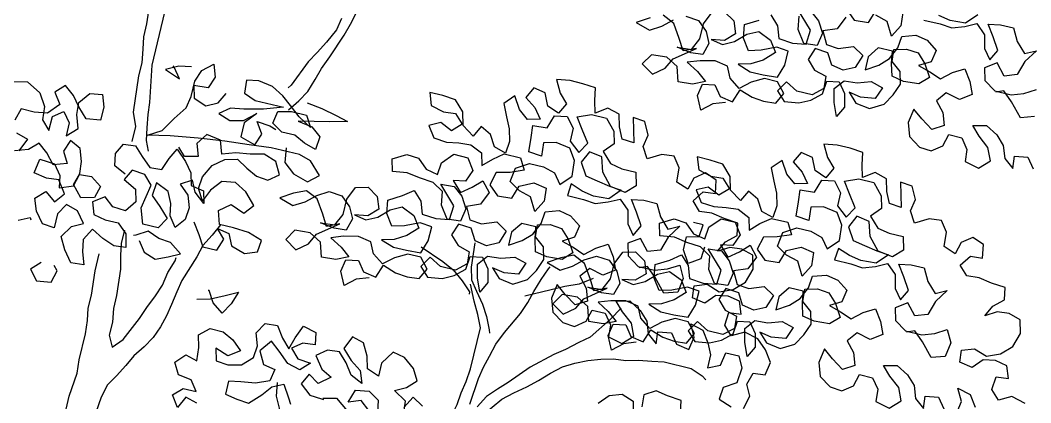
# Model space of a CAD drawing. Header units: inches. Extents: x 350994 to 353538, y 1581369 to 1583842.
# Drawn here: x 351707.667 to 351709.147, y 1583593.145 to 1583593.705 of the extents above; entities that cross this region are included whole.
import ezdxf

# ---------------------------------------------------------------- set-up
doc = ezdxf.new("R2010")
doc.units = ezdxf.units.IN
doc.header["$MEASUREMENT"] = 0
doc.linetypes.add('1', pattern=[0])
doc.layers.add('TREE', color=81, linetype='1')

# ---------------------------------------------------------------- blocks, each defined once
blk = doc.blocks.new('TREE_4')
at = {"color": 94}
for points in [[(468.1, 6454), (462.3, 6422.2), (444.9, 6384.6), (427.6, 6352.9), (410.2, 6324), (381.2, 6254.6), (375.4, 6245.9)], [(389.8, 6191), (410.1, 6219.9), (427.5, 6248.8), (439.1, 6283.5), (447.8, 6315.3), (462.3, 6349.9), (485.4, 6413.5), (494.1, 6445.3), (502.8, 6480)], [(1490.8, 6476.1), (1458.9, 6464.5), (1432.9, 6441.4), (1415.6, 6476.1), (1421.4, 6507.9), (1453.2, 6513.7), (1473.4, 6487.6), (1508.1, 6481.8), (1519.7, 6516.5), (1554.4, 6504.9), (1586.2, 6502), (1618, 6504.9), (1632.5, 6533.8), (1609.4, 6559.8), (1574.7, 6559.8), (1542.9, 6542.5), (1516.8, 6519.4), (1487.9, 6539.7), (1473.5, 6568.6), (1438.8, 6574.4), (1401.2, 6565.8), (1369.4, 6554.2), (1401.2, 6536.9), (1427.2, 6516.6), (1395.4, 6502.2), (1357.8, 6499.3), (1346.2, 6536.9), (1314.5, 6554.3), (1274, 6551.4), (1256.6, 6522.5), (1288.4, 6502.3), (1317.3, 6525.4), (1331.8, 6554.3), (1383.9, 6594.7), (1352.1, 6580.3), (1334.7, 6609.2), (1311.6, 6643.9), (1279.9, 6658.4)], [(1248, 6644), (1216.2, 6623.8), (1253.8, 6612.2), (1282.7, 6629.5), (1308.8, 6652.6)], [(1337.7, 6669.9), (1372.4, 6667), (1398.4, 6643.8), (1412.8, 6614.9), (1404.1, 6583.1), (1372.3, 6580.3), (1334.7, 6586.1), (1372.3, 6588.9), (1386.8, 6620.7), (1386.8, 6661.2), (1401.3, 6695.9)], [(1433.1, 6704.5), (1462, 6687.2), (1473.6, 6655.3), (1450.4, 6632.2), (1415.7, 6626.5), (1447.5, 6620.7), (1476.4, 6635.1), (1502.5, 6661.1), (1531.4, 6675.5), (1566.1, 6661), (1586.3, 6632.1), (1560.3, 6606.1), (1531.3, 6588.8), (1499.5, 6580.1), (1534.2, 6568.6), (1568.9, 6568.5), (1606.5, 6571.4), (1618.1, 6606.1), (1618.1, 6643.6), (1586.3, 6646.6), (1548.7, 6629.3), (1516.9, 6620.6), (1496.7, 6649.5), (1490.9, 6684.2), (1525.7, 6704.4)], [(1551.7, 6724.7), (1574.8, 6701.5), (1586.3, 6669.7), (1623.9, 6666.8), (1658.6, 6672.5), (1661.6, 6710.1), (1615.3, 6756.4)], [(1650, 6759.3), (1676, 6739), (1693.4, 6710.1), (1687.5, 6675.4), (1652.8, 6672.5), (1629.7, 6704.4), (1624, 6739.1)], [(1742.6, 6765), (1728.1, 6730.3), (1693.4, 6715.9), (1710.7, 6684), (1742.5, 6681.1), (1780.1, 6695.5), (1809, 6678.2), (1797.4, 6643.5), (1768.5, 6629.1), (1736.7, 6634.9), (1719.3, 6663.8), (1684.6, 6666.7), (1673.1, 6634.9), (1696.2, 6611.8), (1728, 6603.1), (1730.8, 6571.3), (1704.8, 6548.2), (1664.3, 6548.2), (1632.5, 6565.6), (1615.1, 6536.7), (1638.2, 6513.5), (1675.8, 6519.3), (1704.8, 6533.7), (1730.8, 6556.8), (1733.7, 6591.5), (1765.5, 6597.3), (1785.8, 6571.2), (1794.4, 6536.5), (1779.9, 6507.6), (1765.5, 6542.3), (1756.8, 6577), (1777.1, 6603), (1811.8, 6605.9), (1846.5, 6617.4), (1878.3, 6608.7), (1866.7, 6576.9), (1829.1, 6571.2), (1797.3, 6577), (1820.4, 6553.8), (1858, 6548), (1892.7, 6568.2), (1910.1, 6597.1), (1921.7, 6628.9), (1913.1, 6660.7), (1887.1, 6681), (1884.2, 6712.8), (1916, 6721.4), (1947.8, 6718.5), (1970.9, 6695.4), (1991.1, 6663.5), (1968, 6640.4), (1927.5, 6637.6), (1895.7, 6643.4), (1887, 6675.2), (1881.3, 6707), (1843.7, 6707), (1823.4, 6678.2), (1823.4, 6643.5), (1855.2, 6663.7), (1878.4, 6686.8), (1892.9, 6718.6), (1895.8, 6750.4), (1930.5, 6761.9), (1962.3, 6756.1), (1991.2, 6735.8), (1985.4, 6704), (1956.4, 6686.7), (1988.2, 6678), (2020, 6666.4), (2046.1, 6689.5), (2075, 6706.8), (2095.2, 6677.9), (2109.7, 6646.1), (2080.7, 6625.9), (2043.1, 6634.6), (2022.9, 6608.6), (2046, 6582.5), (2057.5, 6550.7), (2028.6, 6533.4), (1996.8, 6553.7), (1970.8, 6573.9), (1965, 6536.4), (1976.5, 6501.6), (2008.3, 6481.4), (2040.1, 6478.5), (2066.1, 6498.7), (2074.8, 6530.5), (2109.5, 6530.4), (2129.8, 6504.4), (2132.6, 6472.6), (2170.2, 6463.9), (2196.2, 6489.9), (2181.8, 6521.7), (2152.9, 6544.9), (2129.8, 6568), (2164.5, 6576.6), (2196.3, 6559.3), (2219.4, 6536.1), (2231, 6504.3), (2257, 6484), (2254.1, 6515.8), (2288.8, 6521.6), (2309, 6495.6)], [(1739.7, 6785.2), (1765.7, 6762.1), (1803.3, 6764.9), (1814.9, 6799.6)], [(1884.3, 6811.1), (1887.1, 6776.4), (1869.8, 6744.6), (1849.6, 6779.3), (1817.8, 6788)], [(2075.1, 6851.4), (2049.1, 6822.5), (2008.6, 6819.7), (1976.8, 6825.5)], [(1942.1, 6805.3), (1985.5, 6805.2), (2017.3, 6802.3), (2049.1, 6813.8), (2078, 6828.3), (2104, 6805.1), (2112.7, 6770.4), (2132.9, 6744.4), (2147.4, 6773.3), (2127.1, 6805.1), (2106.9, 6834), (2138.7, 6839.8), (2173.4, 6839.7), (2190.8, 6807.9), (2216.8, 6781.9), (2245.7, 6796.3), (2222.5, 6761.6), (2210.9, 6724.1), (2179.1, 6712.5), (2153.1, 6741.5), (2124.2, 6721.2), (2132.8, 6689.4), (2164.6, 6669.2), (2208, 6669.1), (2239.8, 6680.7), (2268.7, 6698)], [(2280.2, 6628.6), (2245.5, 6617.1), (2213.7, 6651.8), (2187.7, 6674.9), (2167.5, 6666.3)], [(13.8, 6015), (13.8, 6055.4), (-0.6, 6090.1), (-9.2, 6185.6), (-9.2, 6220.3), (-14.9, 6255), (-20.7, 6286.8), (-20.6, 6321.5), (-23.5, 6356.2), (-23.5, 6390.9), (-26.3, 6425.6), (-26, 6714.7), (-31.8, 6749.4), (-40.4, 6781.2), (-43.3, 6813), (-49.1, 6844.8), (-60.6, 6876.6), (-63.5, 6891.1)], [(-14.3, 6893.9), (-14.3, 6859.2), (-5.7, 6824.5), (2.9, 6792.7), (8.7, 6758), (11.5, 6717.5), (17.3, 6653.9), (17.2, 6578.8), (8.4, 6483.4), (8.4, 6440), (11.3, 6399.5), (17, 6361.9), (16.9, 6220.2), (34.1, 6124.8), (37, 6093), (42.7, 6058.3), (48.5, 6026.5), (60, 6000.5)], [(696, 5814.8), (664.1, 5803.3), (638.1, 5780.2), (620.8, 5814.9), (626.6, 5846.7), (658.4, 5852.5), (678.6, 5826.4), (713.3, 5820.6), (724.9, 5855.3), (759.6, 5843.7), (791.4, 5840.8), (823.2, 5843.6), (837.7, 5872.5), (814.6, 5898.6), (779.9, 5898.6), (748.1, 5881.3), (722, 5858.2), (693.1, 5878.4), (678.7, 5907.4), (644, 5913.2), (606.4, 5904.5), (574.6, 5893), (606.4, 5875.6), (632.4, 5855.4), (600.6, 5840.9), (563, 5838.1), (551.4, 5875.7), (519.7, 5893.1), (479.2, 5890.2), (461.8, 5861.3), (493.6, 5841), (522.5, 5864.1), (537, 5893), (589.1, 5933.5), (557.3, 5919), (539.9, 5948), (516.8, 5982.7), (485.1, 5997.2), (453.2, 5982.7), (421.4, 5962.5), (459, 5950.9), (487.9, 5968.3), (514, 5991.4), (542.9, 6008.7), (577.6, 6005.8), (603.6, 5982.6), (618, 5953.7), (609.3, 5921.9), (577.5, 5919), (539.9, 5924.8), (577.5, 5927.7), (592, 5959.5), (592, 6000), (606.5, 6034.7), (638.3, 6043.3), (667.2, 6025.9), (678.8, 5994.1), (655.6, 5971), (620.9, 5965.2), (652.7, 5959.4), (681.6, 5973.9), (707.7, 5999.9), (736.6, 6014.3), (771.3, 5999.8), (791.5, 5970.9), (765.5, 5944.9), (736.5, 5927.6), (704.7, 5918.9), (739.4, 5907.3), (774.1, 5907.3), (811.7, 5910.1), (823.3, 5944.8), (823.3, 5982.4), (791.5, 5985.3), (753.9, 5968), (722.1, 5959.4), (701.9, 5988.3), (696.1, 6023), (730.9, 6043.2), (756.9, 6063.4), (780, 6040.3), (791.5, 6008.5), (829.1, 6005.5), (863.8, 6011.3), (866.8, 6048.9), (820.5, 6095.2), (855.2, 6098), (881.2, 6077.8), (898.6, 6048.8), (892.7, 6014.2), (858, 6011.3), (834.9, 6043.1), (829.2, 6077.8), (800.3, 6095.2), (762.7, 6098.1), (728, 6103.9), (690.4, 6098.2), (681.8, 6130), (716.5, 6150.2), (748.3, 6147.3), (774.3, 6124.1), (806.1, 6118.3), (809, 6150.1), (835.1, 6179), (872.7, 6179), (892.9, 6150), (881.3, 6118.2), (849.5, 6112.5), (875.5, 6086.4), (901.5, 6106.7), (924.7, 6129.8), (947.8, 6103.7), (933.3, 6069), (898.6, 6054.6), (915.9, 6022.8), (947.7, 6019.9), (985.3, 6034.3), (1014.2, 6016.9), (1002.6, 5982.2), (973.7, 5967.8), (941.9, 5973.6), (924.5, 6002.6), (889.8, 6005.5), (878.3, 5973.7), (901.4, 5950.5), (933.2, 5941.8), (936, 5910), (910, 5886.9), (869.5, 5887), (837.7, 5904.3), (820.3, 5875.4), (843.4, 5852.3), (881, 5858), (910, 5872.5), (936, 5895.6), (938.9, 5930.3), (970.7, 5936), (991, 5910), (999.6, 5875.3), (985.1, 5846.4), (970.7, 5881.1), (962, 5915.8), (982.3, 5941.8), (1017, 5944.6), (1051.7, 5956.2), (1083.5, 5947.5), (1071.9, 5915.7), (1034.3, 5909.9), (1002.5, 5915.7), (1025.6, 5892.6), (1063.2, 5886.8), (1097.9, 5907), (1115.3, 5935.9), (1126.9, 5967.7), (1118.3, 5999.5), (1092.3, 6019.8), (1089.4, 6051.6), (1121.2, 6060.2), (1153, 6057.3), (1176.1, 6034.1), (1196.3, 6002.3), (1173.2, 5979.2), (1132.7, 5976.3), (1100.9, 5982.2), (1092.2, 6014), (1086.5, 6045.8), (1048.9, 6045.8), (1028.6, 6016.9), (1028.6, 5982.2), (1060.4, 6002.4), (1083.6, 6025.5), (1098.1, 6057.3), (1101, 6089.1), (1135.7, 6100.7), (1167.5, 6094.9), (1196.4, 6074.6), (1190.6, 6042.8), (1161.6, 6025.5), (1193.4, 6016.8), (1225.2, 6005.2), (1251.3, 6028.3), (1280.2, 6045.6), (1300.4, 6016.7), (1314.9, 5984.9), (1285.9, 5964.6), (1248.3, 5973.3), (1228.1, 5947.3), (1251.2, 5921.3), (1262.7, 5889.5), (1233.8, 5872.2), (1202, 5892.4), (1176, 5912.7), (1170.2, 5875.1), (1181.7, 5840.4), (1213.5, 5820.1), (1245.3, 5817.2), (1271.3, 5837.4), (1280, 5869.2), (1314.7, 5869.2), (1335, 5843.2), (1337.8, 5811.4), (1375.4, 5802.6), (1401.4, 5828.6), (1387, 5860.5), (1358.1, 5883.6), (1335, 5906.8), (1369.7, 5915.4), (1401.5, 5898), (1424.6, 5874.9), (1436.2, 5843.1), (1462.2, 5822.8), (1459.3, 5854.6), (1494, 5860.4), (1514.2, 5834.3), (1548.9, 5828.5), (1554.7, 5863.2), (1537.4, 5895), (1572.1, 5886.3), (1592.3, 5857.4), (1606.7, 5828.5), (1606.7, 5793.8), (1638.5, 5808.2), (1644.3, 5842.9), (1679, 5842.8), (1693.5, 5813.9), (1690.5, 5773.4), (1658.7, 5753.2), (1655.8, 5721.4), (1690.5, 5709.8)], [(1722.3, 5712.7), (1731, 5747.4), (1716.6, 5776.3), (1725.3, 5808.1), (1757.1, 5811), (1762.9, 5845.7), (1742.7, 5874.6), (1716.7, 5897.7), (1679.1, 5906.5), (1647.3, 5889.1), (1624.2, 5912.3), (1627.1, 5947), (1658.9, 5949.8), (1647.3, 5981.7), (1615.5, 5987.5), (1583.7, 5981.7), (1560.6, 5955.7), (1525.9, 5961.5), (1523, 5993.3), (1554.8, 6004.9), (1589.5, 5993.3), (1624.2, 6007.7), (1650.3, 6033.7), (1661.9, 6071.3), (1653.2, 6106), (1621.4, 6114.7), (1589.6, 6111.8), (1560.7, 6094.5), (1575.2, 6123.4), (1601.2, 6146.5), (1595.5, 6178.3), (1557.9, 6181.2), (1523.2, 6187.1), (1491.4, 6184.2), (1468.3, 6207.3), (1488.6, 6236.2), (1520.4, 6239.1), (1514.6, 6273.8), (1482.8, 6285.4), (1456.8, 6265.2), (1448.1, 6233.4), (1416.3, 6245), (1413.4, 6282.6), (1393.2, 6308.6), (1361.4, 6305.7), (1326.7, 6285.5), (1309.4, 6314.5), (1315.2, 6346.3), (1297.9, 6378.1), (1266.1, 6381), (1283.4, 6317.4), (1251.5, 6320.3), (1237.1, 6349.2), (1228.5, 6381), (1196.7, 6389.7), (1167.7, 6369.5), (1159.1, 6401.3), (1153.3, 6433.2), (1118.7, 6436.1), (1084, 6436.1), (1049.3, 6430.4), (1066.6, 6398.5), (1089.7, 6375.4), (1075.2, 6346.5), (1043.4, 6358.1), (1029, 6389.9), (997.2, 6395.7), (982.7, 6366.8), (1011.6, 6346.5), (1031.8, 6320.5), (1000, 6311.9), (974, 6332.1), (953.8, 6363.9), (930.6, 6337.9), (945.1, 6306.1), (959.5, 6277.2), (968.1, 6245.4), (965.2, 6213.6), (933.4, 6222.3), (916.1, 6251.2), (887.2, 6265.7), (872.7, 6236.8), (840.9, 6257.1), (832.3, 6291.8), (806.3, 6317.8), (771.6, 6320.7), (736.9, 6320.8), (748.4, 6289), (783.1, 6280.3), (814.9, 6283.1), (838, 6260), (814.9, 6236.9), (783.1, 6251.3), (754.2, 6236.9), (774.4, 6208), (809.1, 6205.1), (840.9, 6210.8), (872.7, 6213.7), (904.5, 6199.2), (913.1, 6167.4), (936.3, 6190.5), (962.3, 6210.7), (1005.7, 6210.7), (1023, 6181.7), (988.3, 6167.3), (953.6, 6158.7), (944.9, 6124), (970.9, 6100.8), (1008.5, 6103.7), (1020.1, 6138.4), (1054.8, 6155.7), (1089.5, 6149.9), (1092.3, 6115.2), (1075, 6083.4), (1054.8, 6118.1), (1023, 6126.8), (994.1, 6144.2), (999.9, 6181.7), (1031.7, 6202), (1069.3, 6201.9), (1101.1, 6193.2), (1121.3, 6167.2), (1147.3, 6196.1), (1144.5, 6236.6), (1124.3, 6265.5), (1086.7, 6271.3), (1054.9, 6262.7), (1057.7, 6228), (1023.1, 6230.9), (1020.2, 6268.5), (1017.3, 6300.3), (1054.9, 6303.1), (1066.5, 6337.8), (1098.3, 6343.6), (1121.4, 6317.5), (1121.4, 6282.8), (1150.3, 6259.7), (1167.7, 6288.6), (1144.6, 6320.4), (1124.4, 6349.3), (1159.1, 6363.8), (1199.5, 6363.7), (1225.5, 6334.8), (1234.2, 6303), (1211, 6277), (1237, 6250.9), (1268.8, 6245.1), (1306.4, 6245.1), (1315.1, 6210.4), (1291.9, 6187.3), (1251.4, 6193.1), (1222.5, 6224.9), (1211, 6262.5), (1176.3, 6268.3), (1161.8, 6236.5), (1182.1, 6204.7), (1213.9, 6198.9), (1248.5, 6193.1), (1280.3, 6190.2), (1254.3, 6161.3), (1213.8, 6158.4), (1182, 6164.2), (1150.2, 6175.8), (1147.3, 6144), (1190.7, 6144), (1222.5, 6141.1), (1254.3, 6152.6), (1283.2, 6167), (1309.2, 6143.9), (1317.9, 6109.2), (1338.1, 6083.1), (1352.6, 6112), (1332.3, 6143.9), (1312.1, 6172.8), (1343.9, 6178.5), (1378.6, 6178.5), (1396, 6146.7), (1422, 6120.6), (1450.9, 6135.1), (1427.7, 6100.4), (1416.1, 6062.8), (1384.3, 6051.3), (1358.3, 6080.2), (1329.4, 6060), (1338, 6028.2), (1369.8, 6007.9), (1413.2, 6007.9), (1445, 6019.4), (1473.9, 6036.7), (1491.2, 6004.9), (1485.4, 5967.3), (1450.7, 5955.8), (1418.9, 5990.5), (1392.9, 6013.7), (1372.7, 6005)], [(1411.3, 5814.8), (1379.5, 5803.3), (1353.4, 5780.2), (1336.1, 5814.9), (1341.9, 5846.7), (1373.7, 5852.5), (1393.9, 5826.4), (1428.6, 5820.6), (1440.2, 5855.3), (1474.9, 5843.7), (1506.7, 5840.8), (1538.5, 5843.6), (1553, 5872.5), (1529.9, 5898.6), (1495.2, 5898.6), (1463.4, 5881.3), (1437.3, 5858.2), (1408.4, 5878.4), (1394, 5907.4), (1359.3, 5913.2), (1321.7, 5904.5), (1289.9, 5893), (1321.7, 5875.6), (1347.7, 5855.4), (1315.9, 5840.9), (1278.3, 5838.1), (1266.8, 5875.7), (1235, 5893.1), (1194.5, 5890.2), (1177.1, 5861.3), (1208.9, 5841), (1237.8, 5864.1), (1252.3, 5893), (1304.4, 5933.5), (1272.6, 5919), (1255.3, 5948), (1232.2, 5982.7), (1200.4, 5997.2), (1168.6, 5982.7), (1136.7, 5962.5), (1174.3, 5950.9), (1203.2, 5968.3), (1229.3, 5991.4), (1258.2, 6008.7), (1292.9, 6005.8), (1318.9, 5982.6), (1333.3, 5953.7), (1324.6, 5921.9), (1292.8, 5919), (1255.2, 5924.8), (1292.8, 5927.7), (1307.3, 5959.5), (1307.4, 6000), (1321.8, 6034.7), (1353.7, 6043.3), (1382.6, 6025.9), (1394.1, 5994.1), (1370.9, 5971), (1336.2, 5965.2), (1368, 5959.4), (1397, 5973.9), (1423, 5999.9), (1451.9, 6014.3), (1486.6, 5999.8), (1506.8, 5970.9), (1480.8, 5944.9), (1451.9, 5927.6), (1420, 5918.9), (1454.7, 5907.3), (1489.4, 5907.3), (1527, 5910.1), (1538.6, 5944.8), (1538.6, 5982.4), (1506.8, 5985.3), (1469.2, 5968), (1437.4, 5959.4), (1417.2, 5988.3), (1411.5, 6023), (1446.2, 6043.2), (1472.2, 6063.4), (1495.3, 6040.3), (1506.9, 6008.5), (1544.5, 6005.5), (1579.2, 6011.3), (1582.1, 6048.9), (1535.9, 6095.2), (1570.6, 6098), (1596.6, 6077.8), (1613.9, 6048.8), (1608.1, 6014.2), (1573.4, 6011.3), (1550.3, 6043.1), (1544.5, 6077.8), (1515.6, 6095.2), (1478, 6098.1), (1443.3, 6103.9), (1405.8, 6098.2), (1397.1, 6130), (1431.8, 6150.2), (1463.6, 6147.3), (1489.6, 6124.1), (1521.4, 6118.3), (1524.3, 6150.1), (1550.4, 6179), (1588, 6179), (1608.2, 6150), (1596.6, 6118.2), (1564.8, 6112.5), (1590.8, 6086.4), (1616.8, 6106.7), (1640, 6129.8), (1663.1, 6103.7), (1648.6, 6069), (1613.9, 6054.6), (1631.2, 6022.8), (1663, 6019.9), (1700.6, 6034.3), (1729.5, 6016.9), (1717.9, 5982.2), (1689, 5967.8), (1657.2, 5973.6), (1639.9, 6002.6), (1605.2, 6005.5), (1593.6, 5973.7), (1616.7, 5950.5), (1648.5, 5941.8), (1651.3, 5910), (1625.3, 5886.9), (1584.8, 5887), (1553, 5904.3), (1535.7, 5875.4), (1558.8, 5852.3), (1596.4, 5858), (1625.3, 5872.5), (1651.3, 5895.6), (1654.3, 5930.3), (1686.1, 5936), (1706.3, 5910), (1714.9, 5875.3), (1700.4, 5846.4), (1686, 5881.1), (1677.4, 5915.8), (1697.6, 5941.8), (1732.3, 5944.6), (1767, 5956.2), (1798.8, 5947.5), (1787.2, 5915.7), (1749.6, 5909.9), (1717.8, 5915.7), (1741, 5892.6), (1778.5, 5886.8), (1813.3, 5907), (1830.6, 5935.9), (1842.2, 5967.7), (1833.6, 5999.5), (1807.6, 6019.8), (1804.7, 6051.6), (1836.5, 6060.2), (1868.3, 6057.3), (1891.4, 6034.1), (1911.6, 6002.3), (1888.5, 5979.2), (1848, 5976.3), (1816.2, 5982.2), (1807.6, 6014), (1801.8, 6045.8), (1764.2, 6045.8), (1744, 6016.9), (1743.9, 5982.2), (1775.8, 6002.4), (1798.9, 6025.5), (1813.4, 6057.3), (1816.3, 6089.1), (1851, 6100.7), (1882.8, 6094.9), (1911.7, 6074.6), (1905.9, 6042.8), (1877, 6025.5), (1908.8, 6016.8), (1940.6, 6005.2), (1966.6, 6028.3), (1995.5, 6045.6), (2015.7, 6016.7), (2030.2, 5984.9), (2001.2, 5964.6), (1963.7, 5973.3), (1943.4, 5947.3), (1966.5, 5921.3), (1978, 5889.5), (1949.1, 5872.2), (1917.3, 5892.4), (1891.3, 5912.7), (1885.5, 5875.1), (1897, 5840.4), (1928.8, 5820.1), (1960.6, 5817.2), (1986.7, 5837.4), (1995.4, 5869.2), (2030.1, 5869.2), (2050.3, 5843.2), (2053.1, 5811.4), (2090.7, 5802.6), (2116.8, 5828.6), (2102.3, 5860.5), (2073.4, 5883.6), (2050.3, 5906.8), (2085, 5915.4), (2116.8, 5898), (2139.9, 5874.9), (2151.5, 5843.1), (2177.5, 5822.8), (2174.6, 5854.6), (2209.3, 5860.4), (2229.5, 5834.3)], [(2264.2, 5828.5), (2270, 5863.2), (2252.7, 5895), (2287.4, 5886.3), (2307.6, 5857.4)], [(2432, 5897.7), (2394.4, 5906.5), (2362.6, 5889.1), (2339.5, 5912.3), (2342.4, 5947), (2374.2, 5949.8), (2362.7, 5981.7), (2330.9, 5987.5), (2299.1, 5981.7), (2275.9, 5955.7), (2241.2, 5961.5), (2238.4, 5993.3), (2270.2, 6004.9), (2304.9, 5993.3), (2339.6, 6007.7), (2365.6, 6033.7), (2377.2, 6071.3), (2368.6, 6106), (2336.8, 6114.7), (2305, 6111.8), (2276, 6094.5), (2290.5, 6123.4), (2316.6, 6146.5), (2310.8, 6178.3), (2273.2, 6181.2), (2238.5, 6187.1), (2206.7, 6184.2), (2183.6, 6207.3), (2203.9, 6236.2), (2235.7, 6239.1), (2229.9, 6273.8), (2198.1, 6285.4), (2172.1, 6265.2), (2163.4, 6233.4), (2131.6, 6245), (2128.7, 6282.6), (2108.5, 6308.6), (2076.7, 6305.7), (2042, 6285.5), (2024.7, 6314.5), (2030.5, 6346.3), (2013.2, 6378.1), (1981.4, 6381), (1998.7, 6317.4), (1966.9, 6320.3), (1952.4, 6349.2), (1943.8, 6381), (1912, 6389.7), (1883.1, 6369.5), (1874.4, 6401.3), (1868.7, 6433.2), (1834, 6436.1), (1799.3, 6436.1), (1764.6, 6430.4), (1781.9, 6398.5), (1805, 6375.4), (1790.5, 6346.5), (1758.7, 6358.1), (1744.3, 6389.9), (1712.5, 6395.7), (1698, 6366.8), (1726.9, 6346.5), (1747.1, 6320.5), (1715.3, 6311.9), (1689.3, 6332.1), (1669.1, 6363.9), (1646, 6337.9), (1660.4, 6306.1), (1674.8, 6277.2), (1683.5, 6245.4), (1680.5, 6213.6), (1648.7, 6222.3), (1631.4, 6251.2), (1602.5, 6265.7), (1588, 6236.8), (1556.2, 6257.1), (1547.6, 6291.8), (1521.6, 6317.8), (1486.9, 6320.7), (1452.2, 6320.8), (1463.8, 6289), (1498.4, 6280.3), (1530.2, 6283.1), (1553.4, 6260), (1530.2, 6236.9), (1498.4, 6251.3), (1469.5, 6236.9), (1489.7, 6208), (1524.4, 6205.1), (1556.2, 6210.8), (1588, 6213.7), (1619.8, 6199.2), (1628.4, 6167.4), (1651.6, 6190.5), (1677.6, 6210.7), (1721, 6210.7), (1738.3, 6181.7), (1703.6, 6167.3), (1668.9, 6158.7), (1660.2, 6124), (1686.2, 6100.8), (1723.8, 6103.7), (1735.4, 6138.4), (1770.1, 6155.7), (1804.8, 6149.9), (1807.7, 6115.2), (1790.3, 6083.4), (1770.1, 6118.1), (1738.3, 6126.8), (1709.4, 6144.2), (1715.2, 6181.7), (1747, 6202), (1784.6, 6201.9), (1816.4, 6193.2), (1836.6, 6167.2), (1862.7, 6196.1), (1859.8, 6236.6), (1839.6, 6265.5), (1802, 6271.3), (1770.2, 6262.7), (1773.1, 6228), (1738.4, 6230.9), (1735.5, 6268.5), (1732.7, 6300.3), (1770.2, 6303.1), (1781.8, 6337.8), (1813.7, 6343.6), (1836.8, 6317.5), (1836.7, 6282.8), (1865.6, 6259.7), (1883, 6288.6), (1859.9, 6320.4), (1839.7, 6349.3), (1874.4, 6363.8), (1914.9, 6363.7), (1940.9, 6334.8), (1949.5, 6303), (1926.4, 6277), (1952.3, 6250.9), (1984.1, 6245.1), (2021.7, 6245.1), (2030.4, 6210.4), (2007.2, 6187.3), (1966.8, 6193.1), (1937.9, 6224.9), (1926.3, 6262.5), (1891.6, 6268.3), (1877.2, 6236.5), (1897.4, 6204.7), (1929.2, 6198.9), (1963.9, 6193.1), (1995.7, 6190.2), (1969.6, 6161.3), (1929.1, 6158.4), (1897.3, 6164.2), (1865.5, 6175.8), (1862.6, 6144), (1906, 6144), (1937.8, 6141.1), (1969.6, 6152.6), (1998.5, 6167), (2024.5, 6143.9), (2033.2, 6109.2), (2053.4, 6083.1), (2067.9, 6112), (2047.7, 6143.9), (2027.5, 6172.8), (2059.3, 6178.5), (2094, 6178.5), (2111.3, 6146.7), (2137.3, 6120.6), (2166.2, 6135.1), (2143, 6100.4), (2131.4, 6062.8), (2099.6, 6051.3), (2073.6, 6080.2), (2044.7, 6060), (2053.3, 6028.2), (2085.1, 6007.9), (2128.5, 6007.9), (2160.3, 6019.4), (2189.2, 6036.7), (2206.6, 6004.9), (2200.7, 5967.3), (2166, 5955.8), (2134.3, 5990.5), (2108.3, 6013.7), (2088, 6005)], [(444.7, 6084), (369.5, 6084), (311.7, 6078.3), (248, 6072.6), (178.6, 6064), (106.3, 6052.5), (48.5, 6040.9), (83.2, 6061.2), (106.4, 6098.7), (129.6, 6133.4), (135.4, 6165.2), (135.4, 6205.7), (147, 6237.5), (173, 6260.6), (184.6, 6228.8), (173, 6197), (135.4, 6194.1), (144, 6162.3), (178.7, 6150.7), (207.6, 6165.1), (222.1, 6194)], [(118.1, 6240.4), (86.3, 6234.6), (54.5, 6217.3), (94.9, 6202.8), (74.7, 6228.9), (71.8, 6231.8)], [(433.2, 6219.9), (473.7, 6214), (514.2, 6205.3), (546, 6196.6), (499.7, 6185.1), (462.1, 6176.5), (421.6, 6167.8), (459.2, 6162), (485.2, 6141.7), (482.3, 6107), (450.5, 6115.8), (421.6, 6130.2), (386.9, 6130.3), (358, 6147.6), (363.8, 6179.4), (398.5, 6188.1), (439, 6188), (456.3, 6159.1), (421.6, 6179.4), (392.7, 6202.5), (366.7, 6222.8), (334.9, 6240.2), (297.4, 6246), (265.5, 6240.2), (268.4, 6205.5), (300.2, 6194), (375.4, 6193.9), (326.2, 6176.6), (277, 6165.1), (242.3, 6159.3), (216.3, 6139.1), (248.1, 6127.5), (282.8, 6136.1), (311.7, 6162.1), (285.7, 6130.4), (285.6, 6092.8), (326.1, 6081.2), (337.7, 6113), (317.5, 6141.9), (352.2, 6139), (369.5, 6133.2)], [(1526, 6097.4), (1523.1, 6065.6), (1494.2, 6045.4), (1474, 6077.2), (1474, 6111.9), (1505.8, 6120.6), (1508.7, 6152.4), (1482.7, 6152.4)], [(16.6, 5928.2), (-15.2, 5942.7), (-20.9, 5974.5), (-6.5, 6003.4), (25.3, 6006.3), (48.5, 5983.1), (74.5, 5960), (106.3, 5962.8), (117.9, 5994.6), (132.3, 6023.5), (161.2, 5997.5), (181.4, 5971.4), (190.1, 5939.6), (224.8, 5933.8), (233.4, 5902), (204.5, 5925.2), (190.1, 5954.1), (161.2, 5936.8), (187.2, 5913.6), (198.7, 5881.8), (195.8, 5850), (175.5, 5824), (155.3, 5850), (149.6, 5881.8), (135.1, 5910.8), (100.4, 5925.2), (97.5, 5890.6), (123.5, 5867.4), (149.5, 5841.4), (132.2, 5812.5), (91.7, 5812.5), (77.3, 5853), (88.9, 5916.6), (65.8, 5939.7), (31.1, 5942.7), (16.6, 5913.8), (51.3, 5896.4), (59.9, 5864.6), (39.6, 5835.7), (5, 5838.6), (-21, 5858.9), (-50, 5838.6), (-38.4, 5806.8), (-6.6, 5801), (28.1, 5801), (54.1, 5777.8), (62.7, 5743.1), (30.9, 5740.3), (-0.9, 5751.9), (-32.7, 5769.2), (-50.1, 5737.4), (-44.3, 5705.6), (-32.8, 5673.8), (-67.5, 5671), (-90.6, 5699.9), (-107.9, 5731.7), (-87.6, 5763.5), (-58.7, 5777.9), (-81.8, 5806.9), (-113.6, 5815.6), (-131, 5786.7), (-131, 5749.1), (-162.8, 5752), (-185.9, 5780.9), (-197.5, 5812.8), (-174.3, 5835.9), (-145.4, 5815.6), (-125.1, 5841.6), (-148.3, 5873.4), (-180.1, 5870.6), (-214.7, 5876.4), (-208.9, 5914), (-168.5, 5911), (-148.2, 5885), (-142.5, 5853.2), (-107.8, 5867.6), (-99.1, 5899.4), (-67.3, 5902.3), (-38.4, 5882), (-47.1, 5850.2), (-81.8, 5841.6), (-107.8, 5870.5), (-99.1, 5902.3), (-101.9, 5934.1), (-113.5, 5965.9), (-142.4, 5980.4), (-154, 5948.6), (-136.6, 5919.7), (-171.3, 5908.1), (-194.5, 5934.2), (-220.5, 5954.5), (-243.6, 5931.3), (-278.3, 5919.8)], [(-327.3, 6093.3), (-286.8, 6102), (-249.3, 6081.7), (-229, 6049.9), (-226.2, 6015.2), (-203.1, 5992), (-203, 6029.6), (-177, 6049.8), (-156.8, 6023.8), (-156.8, 5989.1), (-130.8, 6015.1), (-142.3, 6049.8), (-145.2, 6081.6), (-122, 6110.5), (-90.2, 6116.2), (-78.7, 6084.4), (-78.7, 6049.7), (-116.3, 6044), (-142.3, 6070), (-162.5, 6096.1), (-188.5, 6116.3), (-211.7, 6093.2), (-191.4, 6064.3), (-217.5, 6035.4), (-252.2, 6029.7), (-286.9, 6029.7), (-295.6, 5997.9)], [(-284.1, 5966.1), (-252.3, 5957.4), (-266.7, 5922.7)], [(-226.4, 5746.3), (-197.5, 5760.7), (-194.6, 5754.9)], [(218.9, 5850), (239.1, 5821), (256.5, 5792.1), (294, 5792.1), (305.6, 5823.9), (282.5, 5847), (314.3, 5841.2), (328.8, 5812.3), (366.3, 5800.7), (398.1, 5812.2), (401.1, 5844), (363.5, 5855.6), (323, 5858.5), (285.4, 5858.6), (273.9, 5893.3), (302.8, 5916.4), (340.4, 5901.9), (360.7, 5927.9), (331.8, 5956.8), (300, 5974.2), (265.3, 5968.5), (242.1, 5939.6), (227.7, 5907.8), (210.3, 5936.7), (213.2, 5968.5), (230.6, 6003.2), (259.6, 6026.3), (291.4, 6034.9), (320.3, 6017.6), (349.2, 6003.1), (381, 6000.2), (407, 6020.4), (389.7, 6052.2), (355, 6063.8), (320.3, 6055.2), (282.7, 6049.4), (248, 6037.9), (236.5, 6072.6), (198.9, 6078.4), (178.6, 6049.5), (190.2, 6017.7), (155.5, 6009), (135.2, 6029.3)], [(407.1, 6092.7), (412.8, 6055.1), (441.7, 6031.9), (482.2, 6020.3), (508.2, 6043.4), (476.5, 6075.2), (444.7, 6084)], [(941.9, 5967.8), (947.6, 5904.2), (956.2, 5872.4), (976.4, 5846.4), (999.5, 5817.4), (1016.9, 5788.5), (1031.3, 5756.7), (1034.2, 5748)], [(1352.4, 5892.3), (1332.1, 5857.6), (1291.6, 5799.8), (1265.5, 5779.6), (1236.6, 5753.6), (1210.5, 5733.4), (1158.4, 5687.2), (1112.1, 5635.2), (1089, 5612.1), (1065.8, 5586.1), (1048.5, 5554.3)], [(1028.2, 5557.2), (1034.1, 5626.6), (1039.9, 5658.4), (1048.6, 5690.2), (1057.3, 5724.9), (1071.8, 5759.6), (1100.7, 5817.4), (1112.3, 5849.1), (1121, 5880.9), (1132.6, 5915.6), (1144.2, 5947.4), (1147.1, 5953.2)], [(1262.8, 5950.2), (1230.9, 5927.1), (1196.2, 5912.7), (1164.4, 5895.4), (1100.8, 5863.6)], [(808.8, 5924.6), (872.4, 5901.4), (904.2, 5886.9), (933.1, 5863.8), (959.1, 5840.6), (959.1, 5834.8)], [(288.3, 5858.6), (273.8, 5826.8), (256.5, 5795), (247.8, 5763.2), (224.6, 5693.8), (218.8, 5662), (212.9, 5627.3), (207.1, 5595.5), (198.4, 5563.7), (186.8, 5532), (169.5, 5503.1), (149.2, 5474.2), (134.7, 5445.3), (117.3, 5413.5), (100, 5384.6), (91.2, 5349.9), (85.4, 5286.3)], [(987.7, 5511), (996.4, 5548.6), (999.3, 5580.4), (1005.1, 5612.2), (1008.1, 5646.9), (1008.2, 5756.7), (993.7, 5788.5), (976.4, 5820.4), (956.2, 5860.9)], [(48.3, 5786.5), (48.2, 5751.8), (54, 5720), (62.6, 5685.3), (68.4, 5615.9), (68.3, 5581.2), (74.1, 5546.5), (74, 5511.8), (88.5, 5482.9), (111.6, 5508.9), (140.6, 5572.5), (152.2, 5604.3), (166.7, 5638.9), (178.3, 5670.7), (184.1, 5705.4), (195.7, 5740.1), (195.7, 5748.8)], [(91.6, 5769.1), (111.8, 5743.1), (143.6, 5731.5), (175.5, 5745.9), (204.4, 5760.3), (172.6, 5783.5), (140.8, 5786.4), (109, 5798), (80.1, 5780.7), (74.3, 5777.8)], [(1019.5, 5470.5), (1039.7, 5502.3), (1062.9, 5531.1), (1086.1, 5562.9), (1106.3, 5588.9), (1132.4, 5612), (1161.3, 5635.1), (1187.3, 5658.3), (1213.4, 5684.2), (1239.4, 5707.4), (1268.4, 5724.7), (1300.2, 5739.1), (1332, 5750.6), (1363.8, 5759.3), (1395.6, 5762.1), (1427.4, 5770.8), (1462.1, 5776.5), (1493.9, 5782.3), (1566.2, 5782.2), (1598, 5770.6), (1609.6, 5762)], [(10.2, 5297.9), (10.3, 5332.6), (16.1, 5396.2), (13.3, 5430.9), (13.3, 5500.3), (10.5, 5535), (4.7, 5566.8), (4.7, 5601.5), (-1, 5665.1), (-0.9, 5711.4)], [(273.7, 5656.2), (308.4, 5664.8), (343.1, 5682.2), (374.9, 5699.5), (363.3, 5664.8), (345.9, 5635.9), (317.1, 5656.2), (299.7, 5685.1), (296.8, 5685.1)], [(1352.1, 5637.9), (1375.3, 5663.9), (1407.1, 5675.4), (1438.9, 5663.8), (1447.5, 5629.1)], [(1566.1, 5663.7), (1560.3, 5695.5), (1522.8, 5698.4), (1491, 5704.2), (1462, 5686.9), (1464.9, 5655.1)], [(-142.7, 5653.7), (-165.8, 5630.6), (-142.7, 5604.5), (-105.1, 5610.3), (-96.4, 5642.1), (-108, 5653.7)], [(337, 5393), (305.3, 5401.7), (290.8, 5369.9), (270.6, 5398.9), (293.7, 5422), (328.4, 5422), (308.2, 5448), (273.5, 5453.8), (256.2, 5482.7), (279.3, 5508.7), (311.1, 5500), (308.3, 5534.7), (299.6, 5566.5), (325.7, 5589.6), (360.4, 5589.6), (389.3, 5575.1), (415.3, 5552), (386.3, 5531.8), (351.6, 5543.4), (360.3, 5511.6), (392.1, 5508.6), (426.8, 5517.3), (452.8, 5543.3), (455.8, 5575.1), (444.2, 5606.9), (461.6, 5635.8), (493.4, 5638.6), (513.6, 5609.7), (536.7, 5586.6), (545.4, 5618.4), (559.9, 5653), (594.6, 5644.3), (600.4, 5612.5), (568.6, 5609.7), (542.5, 5589.5), (565.6, 5566.3), (600.3, 5563.4), (577.2, 5540.3), (542.5, 5549), (513.6, 5575), (487.6, 5595.3), (464.4, 5563.5), (481.7, 5531.7), (513.5, 5525.9), (507.7, 5494.1), (473, 5479.6), (435.4, 5473.9), (403.6, 5468.1), (403.6, 5433.4), (435.4, 5427.6), (467.2, 5424.7), (496.1, 5453.6), (516.4, 5479.6), (545.3, 5494), (565.5, 5462.2), (574.2, 5447.7)], [(652.3, 5482.4), (687, 5491), (721.7, 5465)], [(776.6, 5479.4), (750.6, 5499.6), (718.8, 5488.1), (730.4, 5522.8), (765.1, 5528.5), (794, 5511.2), (799.7, 5479.3)], [(866.2, 5493.7), (863.4, 5525.5), (828.7, 5545.8), (857.6, 5560.2), (880.8, 5583.4), (863.5, 5612.3), (834.6, 5635.4), (802.8, 5641.3), (779.6, 5606.6), (779.6, 5571.9), (747.8, 5583.5), (739.1, 5615.3), (721.8, 5647.1), (690, 5655.8), (675.5, 5621.1), (701.5, 5595.1), (730.4, 5574.8), (742, 5543), (710.2, 5557.5), (690, 5586.4), (666.9, 5609.6), (635, 5606.7), (609, 5586.5), (632.1, 5554.7), (661, 5540.2), (632.1, 5517.1), (603.2, 5534.5), (588.7, 5505.6), (617.6, 5482.4), (649.4, 5479.5), (655.2, 5479.5)], [(909.6, 5522.6), (880.7, 5540), (863.4, 5508.2)], [(528, 5494.1), (533.7, 5459.4), (548.1, 5430.4), (559.7, 5398.6), (579.9, 5372.6), (603, 5308.9), (605.8, 5277.1), (605.8, 5274.2)]]:
    blk.add_lwpolyline(points, dxfattribs=at)

msp = doc.modelspace()

# ---------------------------------------------------------------- block references
at = {"layer": 'TREE', "lineweight": 5, "xscale": 0.0005632341247466223, "yscale": 0.0005632341530485974, "zscale": 0.0005632341444477617, "rotation": 346.4411541233163}
msp.add_blockref('TREE_4', (351707.0287, 1583590.2361), dxfattribs=at)

doc.saveas('drawing.dxf')
